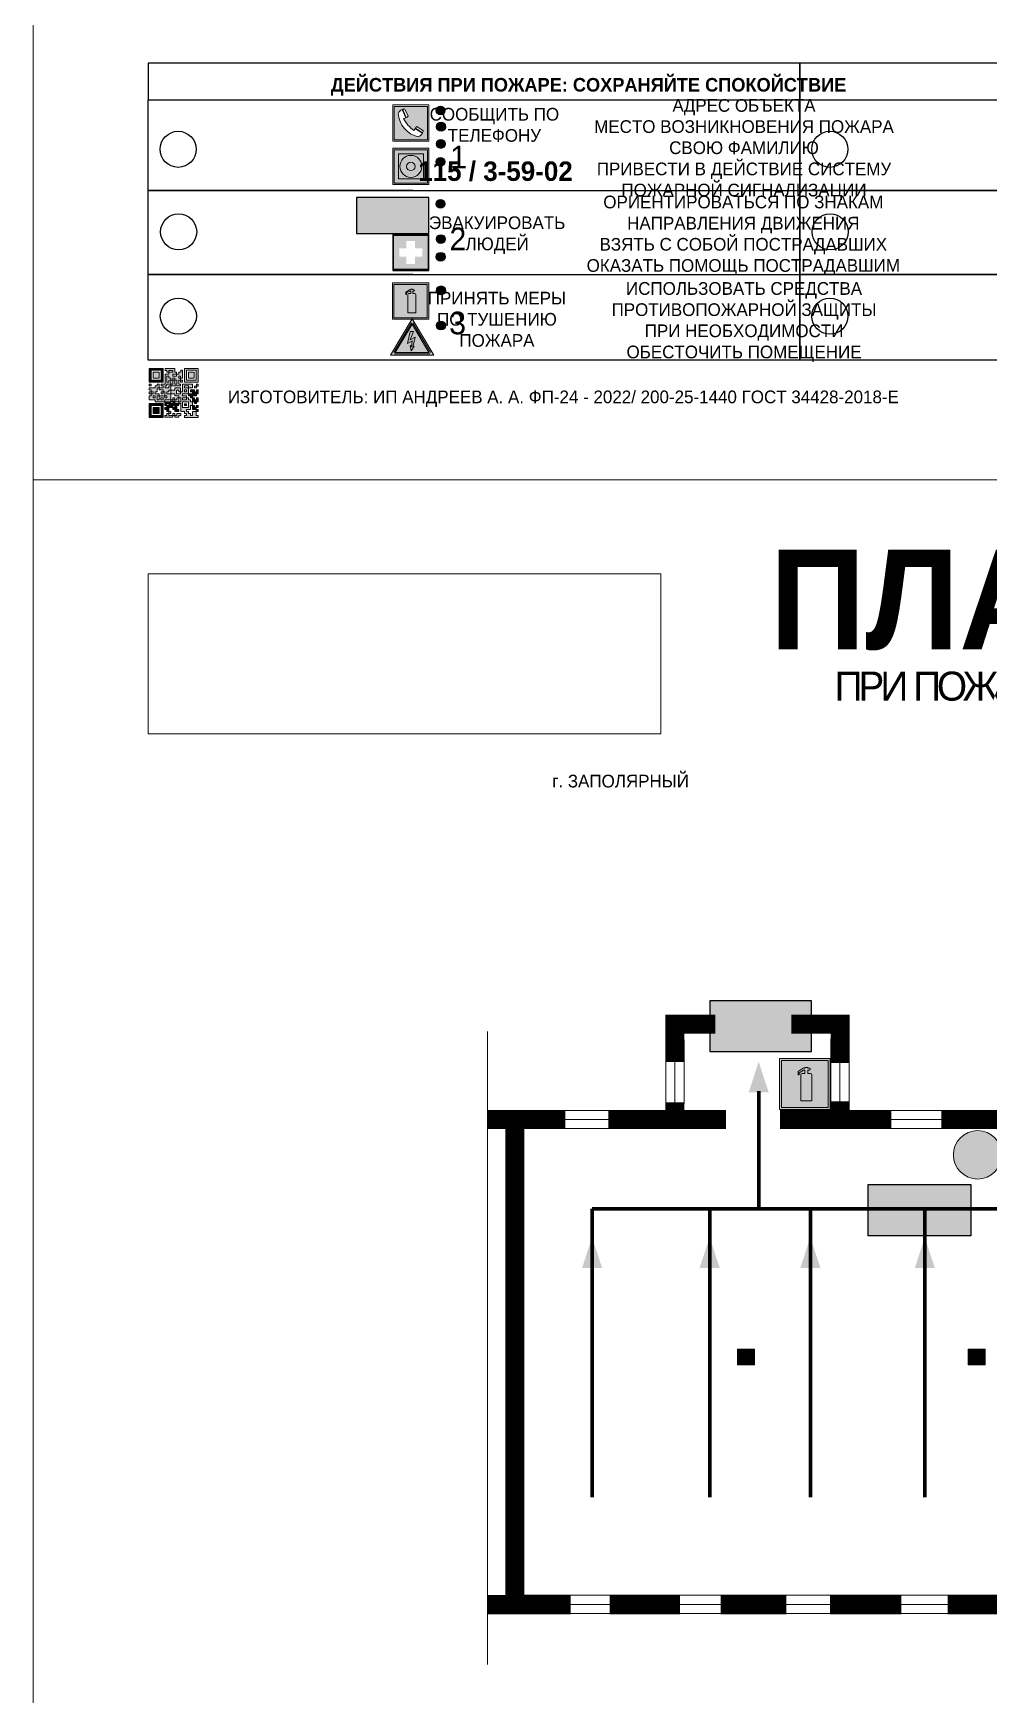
# Model space of a CAD drawing. Header units: millimetres. Extents: x 13114 to 67229, y 22859 to 38520.
# Drawn here: x 17118.1 to 17328.9, y 36076.3 to 36442.8 of the extents above; entities that cross this region are included whole.
import ezdxf

# ---------------------------------------------------------------- set-up
doc = ezdxf.new("R2010")
doc.units = ezdxf.units.MM
doc.layers.add('План_Штампы', color=7, linetype='Continuous')
doc.styles.add('обычный', font='arial.ttf')
picture_1 = doc.add_image_def('image1.jpg', size_in_pixel=(337, 105))

# ---------------------------------------------------------------- blocks, each defined once
blk = doc.blocks.new('A$C7B4425F7')
at = {"true_color": 0xffffff}
blk.add_hatch(color=7, dxfattribs=at).paths.add_polyline_path([(0, 0), (-16, 0), (-16, -8), (0, -8)])
h = blk.add_hatch(color=126)
h.paths.add_polyline_path([(-0.2, -0.2), (-15.8, -0.2), (-15.8, -7.8), (-0.2, -7.8)])
h.paths.add_polyline_path([(-11.76, -2.03), (-11.76, -3.66), (-11.17, -3.66, -0.568275), (-11.17, -6.18), (-12.58, -6.18), (-12.58, -2.03)], flags=16)
h.paths.add_polyline_path([(-13.33, -4.12, -0.495768), (-13.59, -6.18), (-15.03, -6.18), (-15.03, -2.03), (-13.59, -2.03, -0.487973)], flags=16)
h.paths.add_polyline_path([(-10.25, -2.03), (-9.48, -2.03), (-9.48, -6.18), (-10.25, -6.18)], flags=16)
h.paths.add_polyline_path([(-13.84, -3.69), (-14.24, -3.69), (-14.24, -3.03), (-13.9, -3.03, -0.692621)], flags=0)
h.paths.add_polyline_path([(-9.15, -2.03), (-8.4, -2.03), (-8.04, -3.07), (-7.68, -2.03), (-6.93, -2.03), (-7.64, -4.1), (-6.93, -6.18), (-7.68, -6.18), (-8.04, -5.14), (-8.4, -6.18), (-9.15, -6.18), (-8.44, -4.1)], flags=16)
h.paths.add_polyline_path([(-11.76, -4.46), (-11.42, -4.46, -0.692621), (-11.36, -5.12), (-11.76, -5.12)], flags=0)
h.paths.add_polyline_path([(-13.9, -5.2), (-14.24, -5.2), (-14.24, -4.55), (-13.84, -4.55, -0.708038)], flags=0)
edge = h.paths.add_edge_path(flags=16)
edge.add_ellipse((-5.51, -4.08), major_axis=(0, 2.05), ratio=0.586184, start_angle=0, end_angle=360)
edge = h.paths.add_edge_path(flags=0)
edge.add_ellipse((-5.51, -4.08), major_axis=(0, 1.14), ratio=0.454828, start_angle=0, end_angle=360)
h.paths.add_polyline_path([(-4.13, -4.96, 0.377264), (-3.48, -4.52, 0.0555), (-3.16, -2.03), (-1.66, -2.03), (-1.66, -4.96), (-0.96, -4.96), (-0.96, -7.01), (-1.75, -7.01), (-1.75, -6.18), (-3.3, -6.18), (-3.3, -7.02), (-4.13, -7.02)], flags=16)
h.paths.add_polyline_path([(-2.73, -2.91), (-2.28, -2.91), (-2.28, -4.96), (-3.05, -4.96, 0.079136)], flags=0)
at = {"color": 126}
blk.add_lwpolyline([(-16, -8), (0, -8), (0, 0), (-16, 0)], close=True, dxfattribs=at)
blk = doc.blocks.new('A$C32E8229D')
at = {"true_color": 0xffffff}
blk.add_hatch(color=7, dxfattribs=at).paths.add_polyline_path([(0, 0), (0, -8), (16, -8), (16, 0)])
h = blk.add_hatch(color=126)
h.paths.add_polyline_path([(0.2, -0.2), (15.8, -0.2), (15.8, -7.8), (0.2, -7.8)])
h.paths.add_polyline_path([(13.49, -2.05), (12.08, -2.05), (11.37, -2.63, 0.162397), (11.29, -2.84), (11.29, -3.63), (10.35, -3.63), (10.35, -4.05), (11.68, -4.05), (11.68, -3.48), (12.26, -4.28), (11.29, -5.1), (11.29, -6.78), (11.85, -6.78), (11.85, -5.44), (12.8, -4.64), (12.8, -5.94), (14.46, -5.94), (14.46, -5.39), (13.45, -5.39), (13.45, -3.97), (12.46, -2.59), (13.15, -2.59), (13.69, -3.34), (14.18, -3)], flags=16)
h.paths.add_polyline_path([(10.74, -1.82, 1), (11.8, -1.82, 1)], flags=16)
h.paths.add_polyline_path([(9.39, -3.59), (5.99, -3.59), (6.56, -3.03), (5.91, -3.03), (5.1, -3.83), (5.91, -4.64), (6.56, -4.64), (5.99, -4.09), (9.39, -4.09)], flags=16)
h.paths.add_polyline_path([(4.29, -1.08), (1.72, -1.08), (1.72, -6.6), (4.29, -6.6)], flags=16)
at = {"color": 126}
blk.add_lwpolyline([(16, -8), (0, -8), (0, 0), (16, 0)], close=True, dxfattribs=at)
blk = doc.blocks.new('A$C7B8C2D5B')
at = {"lineweight": 0}
h = blk.add_hatch(color=5, dxfattribs=at)
h.dxf.hatch_style = 1
h.paths.add_polyline_path([(1.4, -3.02, 1), (-2.11, -3.02, 1)])
at = {"color": 5, "lineweight": 0}
blk.add_circle((-0.36, -3.02), 1.75, dxfattribs=at)
blk = doc.blocks.new('A$C3AD82952')
at = {"true_color": 0xf5f5ff}
h = blk.add_hatch(color=7, dxfattribs=at)
h.dxf.hatch_style = 1
h.paths.add_polyline_path([(8.21, 8.73, 0.414214), (7.89, 9.05), (7.22, 9.05), (7.22, 9.92), (7.59, 9.92, 1), (7.57, 10.36), (7.22, 10.36), (7.22, 10.6), (6.43, 10.6), (6.43, 10.36), (6.01, 10.36), (4.74, 9.59), (4.74, 8.69), (4.98, 8.73), (4.98, 9.26), (6.12, 9.91), (6.43, 9.91), (6.43, 9.05), (5.76, 9.05, 0.414214), (5.44, 8.73), (5.44, 2.2), (8.21, 2.2)], flags=0)
h.paths.add_polyline_path([(12.8, 12.8), (0, 12.8), (0, 0), (12.8, 0)])
h.paths.add_polyline_path([(0.51, 12.29), (12.29, 12.29), (12.29, 0.51), (0.51, 0.51)], flags=16)
h.paths.add_polyline_path([(4.74, 9.59), (6.01, 10.36), (6.43, 10.36), (6.43, 10.6), (7.22, 10.6), (7.22, 10.36), (7.59, 10.36, -0.94586), (7.59, 9.92), (7.22, 9.92), (7.22, 9.05), (7.89, 9.05, -0.414214), (8.21, 8.73), (8.21, 2.2), (5.44, 2.2), (5.44, 8.73, -0.414214), (5.76, 9.05), (6.43, 9.05), (6.43, 9.91), (6.12, 9.91), (4.98, 9.26), (4.98, 8.73), (4.74, 8.69)], flags=0)
h = blk.add_hatch(color=242)
h.dxf.hatch_style = 1
h.paths.add_polyline_path([(12.29, 12.29), (0.51, 12.29), (0.51, 0.51), (12.29, 0.51)])
h.paths.add_polyline_path([(4.74, 8.69), (4.74, 9.59), (6.01, 10.36), (6.43, 10.36), (6.43, 10.6), (7.22, 10.6), (7.22, 10.36), (7.59, 10.36, -0.94586), (7.59, 9.92), (7.22, 9.92), (7.22, 9.05), (7.89, 9.05, -0.414214), (8.21, 8.73), (8.21, 2.2), (5.44, 2.2), (5.44, 8.73, -0.414214), (5.76, 9.05), (6.43, 9.05), (6.43, 9.91), (6.12, 9.91), (4.98, 9.26), (4.98, 8.73)], flags=16)
h = blk.add_hatch(color=7, dxfattribs=at)
h.dxf.hatch_style = 1
h.paths.add_polyline_path([(8.21, 8.73, 0.414214), (7.89, 9.05), (7.22, 9.05), (7.22, 9.92), (7.59, 9.92, 1), (7.57, 10.36), (7.22, 10.36), (7.22, 10.6), (6.43, 10.6), (6.43, 10.36), (6.01, 10.36), (4.74, 9.59), (4.74, 8.69), (4.98, 8.73), (4.98, 9.26), (6.12, 9.91), (6.43, 9.91), (6.43, 9.05), (5.76, 9.05, 0.414214), (5.44, 8.73), (5.44, 2.2), (8.21, 2.2)])
at = {"color": 242, "lineweight": 5}
for p, q in [((0, 0), (0, 12.8)), ((0, 12.8), (12.8, 12.8)), ((12.8, 0), (12.8, 12.8)), ((6.01, 10.36), (4.74, 9.59)), ((4.74, 9.59), (4.74, 8.69)), ((4.74, 8.69), (4.98, 8.73)), ((4.98, 9.26), (6.12, 9.91)), ((4.98, 8.73), (4.98, 9.26)), ((5.44, 2.2), (5.44, 8.73)), ((5.76, 9.05), (6.43, 9.05)), ((6.01, 10.36), (6.43, 10.36)), ((6.12, 9.91), (6.43, 9.91)), ((7.22, 10.6), (6.43, 10.6)), ((6.43, 10.6), (6.43, 10.36)), ((6.43, 9.91), (6.43, 9.05)), ((7.22, 10.36), (7.22, 10.6)), ((7.59, 10.36), (7.22, 10.36)), ((7.22, 9.05), (7.22, 9.92)), ((7.59, 9.92), (7.22, 9.92)), ((7.89, 9.05), (7.22, 9.05)), ((8.21, 2.2), (8.21, 8.73)), ((0, 0), (12.8, 0)), ((5.44, 2.2), (8.21, 2.2))]:
    blk.add_line(p, q, dxfattribs=at)
blk.add_lwpolyline([(0.51, 12.29), (12.29, 12.29), (12.29, 0.51), (0.51, 0.51)], close=True, dxfattribs=at)
for centre, radius, start, end in [((5.76, 8.73), 0.32, 90, 180), ((7.58, 10.14), 0.223, 273.1875, 86.8125), ((7.89, 8.73), 0.32, 0, 90)]:
    blk.add_arc(centre, radius, start, end, dxfattribs=at)
blk = doc.blocks.new('A$C3E6D3DDE')
at = {"lineweight": 5}
h = blk.add_hatch(color=40, dxfattribs=at)
h.paths.add_polyline_path([(24.1, 1.45), (16.46, -11.35), (31.74, -11.35)])
h.paths.add_polyline_path([(24.09, -0.46), (30.03, -10.41), (18.14, -10.41)], flags=16)
h.paths.add_polyline_path([(24.54, -3.08), (23.41, -6.02), (25.13, -5.01), (24.33, -8.5), (24.82, -8.27), (23.79, -9.86), (23.4, -8.04), (23.8, -8.43), (24.04, -6.29), (22.39, -7.25), (23.44, -3.08)], flags=0)
h = blk.add_hatch(color=256, dxfattribs=at)
h.paths.add_polyline_path([(24.37, 0.03, 0.567511), (23.82, 0.03), (17.59, -10.4, 0.582454), (17.86, -10.88), (30.32, -10.88, 0.582149), (30.6, -10.4)])
h.paths.add_polyline_path([(24.09, -0.46), (18.14, -10.41), (30.03, -10.41)], flags=16)
h.paths.add_polyline_path([(24.54, -3.08), (23.41, -6.02), (25.13, -5.01), (24.33, -8.5), (24.82, -8.27), (23.79, -9.86), (23.4, -8.04), (23.8, -8.43), (24.04, -6.29), (22.39, -7.25), (23.44, -3.08)], flags=0)
h = blk.add_hatch(color=40, dxfattribs=at)
h.paths.add_polyline_path([(24.09, -0.46), (18.14, -10.41), (30.03, -10.41)])
h.paths.add_polyline_path([(24.82, -8.27), (23.79, -9.86), (23.4, -8.04), (23.8, -8.43), (24.04, -6.29), (22.39, -7.25), (23.44, -3.08), (24.54, -3.08), (23.41, -6.02), (25.13, -5.01), (24.33, -8.5)], flags=16)
at = {"color": 40, "lineweight": 5}
for p, q in [((16.46, -11.35), (24.1, 1.45)), ((24.1, 1.45), (31.74, -11.35))]:
    blk.add_line(p, q, dxfattribs=at)
at = {"lineweight": 5}
for p, q in [((17.59, -10.4), (23.82, 0.03)), ((24.37, 0.03), (30.6, -10.4)), ((18.14, -10.41), (24.09, -0.46)), ((23.44, -3.08), (22.39, -7.25)), ((23.41, -6.02), (24.54, -3.08)), ((25.13, -5.01), (23.41, -6.02)), ((24.54, -3.08), (23.44, -3.08)), ((24.09, -0.46), (30.03, -10.41)), ((24.33, -8.5), (25.13, -5.01)), ((17.86, -10.88), (30.32, -10.88)), ((18.14, -10.41), (30.03, -10.41)), ((22.39, -7.25), (24.04, -6.29)), ((23.8, -8.43), (23.4, -8.04)), ((23.4, -8.04), (23.79, -9.86)), ((23.79, -9.86), (24.82, -8.27)), ((24.04, -6.29), (23.8, -8.43)), ((24.82, -8.27), (24.33, -8.5))]:
    blk.add_line(p, q, dxfattribs=at)
at = {"color": 50, "lineweight": 5}
blk.add_line((31.74, -11.35), (16.46, -11.35), dxfattribs=at)
blk = doc.blocks.new('QR')
at = {"lineweight": 0}
h = blk.add_hatch(color=256, dxfattribs=at)
h.dxf.hatch_style = 1
h.paths.add_polyline_path([(9241.16, 2687.38), (9242.01, 2687.38), (9242.01, 2687.83), (9241.59, 2687.83), (9241.59, 2688.68), (9239.45, 2688.68), (9239.45, 2688.25), (9239.86, 2688.25), (9239.86, 2687.83), (9240.29, 2687.83), (9240.29, 2688.25), (9241.16, 2688.25), (9241.16, 2687.83), (9240.29, 2687.83), (9240.29, 2687.38), (9239.45, 2687.38), (9239.45, 2685.22), (9238.57, 2685.22), (9238.57, 2684.8), (9239.02, 2684.8), (9239.02, 2684.37), (9238.13, 2684.37), (9238.13, 2683.92), (9239.02, 2683.92), (9239.02, 2683.5), (9239.44, 2683.5), (9239.44, 2682.64), (9239.87, 2682.64), (9239.87, 2682.18), (9239.44, 2682.18), (9239.44, 2682.64), (9238.13, 2682.64), (9238.13, 2681.76), (9237.71, 2681.76), (9237.71, 2682.64), (9238.13, 2682.64), (9238.13, 2683.07), (9237.27, 2683.07), (9237.27, 2683.51), (9237.71, 2683.51), (9237.71, 2684.37), (9238.13, 2684.37), (9238.13, 2685.22), (9237.71, 2685.22), (9237.71, 2684.8), (9237.28, 2684.8), (9237.28, 2684.38), (9235.98, 2684.38), (9235.98, 2683.92), (9236.4, 2683.92), (9236.4, 2683.49), (9236.84, 2683.49), (9236.84, 2683.07), (9236.4, 2683.07), (9236.4, 2682.64), (9235.98, 2682.64), (9235.98, 2681.76), (9237.29, 2681.76), (9237.29, 2681.33), (9239.43, 2681.33), (9239.43, 2681.76), (9240.74, 2681.76), (9240.74, 2683.05), (9239.87, 2683.05), (9239.87, 2683.5), (9240.29, 2683.5), (9240.29, 2683.91), (9240.74, 2683.91), (9240.74, 2684.81), (9240.29, 2684.81), (9240.29, 2684.79), (9240.29, 2684.37), (9239.45, 2684.37), (9239.45, 2684.8), (9239.87, 2684.8), (9239.87, 2685.21), (9240.74, 2685.21), (9240.74, 2686.1), (9240.29, 2686.1), (9240.29, 2685.64), (9239.86, 2685.64), (9239.86, 2686.95), (9240.29, 2686.95), (9240.29, 2686.52), (9240.74, 2686.52), (9240.74, 2686.1), (9241.16, 2686.1), (9241.16, 2686.53), (9241.59, 2686.53), (9241.59, 2686.1), (9242.02, 2686.1), (9242.02, 2685.21), (9241.59, 2685.21), (9241.59, 2686.1), (9241.16, 2686.1), (9241.16, 2685.21), (9240.74, 2685.21), (9240.74, 2684.81), (9242.89, 2684.81), (9242.89, 2685.22), (9242.47, 2685.22), (9242.47, 2686.11), (9242.89, 2686.11), (9242.89, 2686.52), (9242.46, 2686.52), (9242.46, 2686.95), (9242.89, 2686.95), (9242.89, 2686.52), (9243.32, 2686.52), (9243.32, 2688.26), (9242.9, 2688.26), (9242.9, 2687.83), (9242.47, 2687.83), (9242.47, 2687.38), (9242.01, 2687.38), (9242.01, 2686.94), (9241.16, 2686.94)])
h.paths.add_polyline_path([(9239.02, 2682.18), (9239.02, 2681.76), (9238.54, 2681.76), (9238.54, 2682.18)], flags=16)
h.paths.add_polyline_path([(9237.27, 2682.65), (9237.27, 2682.19), (9236.83, 2682.19), (9236.83, 2682.65)], flags=16)
h = blk.add_hatch(color=256, dxfattribs=at)
h.dxf.hatch_style = 1
h.paths.add_polyline_path([(9238.15, 2687.83), (9236.83, 2687.83), (9236.83, 2686.52), (9238.15, 2686.52)], flags=0)
h.paths.add_polyline_path([(9239.01, 2685.65), (9239.01, 2688.68), (9235.98, 2688.68), (9235.98, 2685.65)])
h.paths.add_polyline_path([(9236.41, 2686.1), (9236.41, 2688.26), (9238.56, 2688.26), (9238.56, 2686.1)], flags=16)
h.paths.add_polyline_path([(9236.83, 2686.52), (9236.83, 2687.83), (9238.15, 2687.83), (9238.15, 2686.52)], flags=0)
h = blk.add_hatch(color=256, dxfattribs=at)
h.dxf.hatch_style = 1
h.paths.add_polyline_path([(9238.15, 2686.52), (9238.15, 2687.83), (9236.83, 2687.83), (9236.83, 2686.52)])
h.paths.add_polyline_path([(9245.91, 2686.52), (9245.91, 2687.83), (9244.59, 2687.83), (9244.59, 2686.52)], flags=0)
h.paths.add_polyline_path([(9246.77, 2685.65), (9246.77, 2688.68), (9243.74, 2688.68), (9243.74, 2685.65)])
h.paths.add_polyline_path([(9244.17, 2686.1), (9244.17, 2688.26), (9246.32, 2688.26), (9246.32, 2686.1)], flags=16)
h.paths.add_polyline_path([(9244.59, 2686.52), (9244.59, 2687.83), (9245.91, 2687.83), (9245.91, 2686.52)], flags=0)
h = blk.add_hatch(color=256, dxfattribs=at)
h.dxf.hatch_style = 1
h.paths.add_polyline_path([(9240.75, 2681.76), (9240.75, 2681.35), (9241.17, 2681.35), (9241.17, 2681.76)])
h.paths.add_polyline_path([(9241.6, 2682.18), (9241.17, 2682.18), (9241.17, 2681.76), (9241.6, 2681.76)])
h.paths.add_polyline_path([(9242.47, 2681.34), (9242.47, 2682.19), (9242.02, 2682.19), (9242.02, 2681.76), (9241.6, 2681.76), (9241.6, 2681.34)])
h.paths.add_polyline_path([(9239.87, 2678.3), (9239.44, 2678.3), (9239.44, 2677.89), (9241.17, 2677.89), (9241.17, 2678.3), (9240.28, 2678.3), (9240.28, 2678.73), (9239.87, 2678.73)])
h.paths.add_polyline_path([(9240.75, 2678.73), (9240.75, 2679.19), (9240.28, 2679.19), (9240.28, 2678.73)])
h.paths.add_polyline_path([(9241.6, 2678.73), (9241.17, 2678.73), (9241.17, 2678.3), (9241.6, 2678.3)])
h.paths.add_polyline_path([(9242.02, 2678.3), (9241.6, 2678.3), (9241.6, 2677.89), (9242.48, 2677.89), (9242.48, 2678.31), (9242.9, 2678.31), (9242.9, 2678.73), (9242.02, 2678.73)])
h.paths.add_polyline_path([(9246.36, 2684.37), (9246.36, 2684.79), (9245.93, 2684.79), (9245.93, 2684.37)])
h.paths.add_polyline_path([(9246.78, 2685.2), (9246.36, 2685.2), (9246.36, 2684.79), (9246.78, 2684.79)])
h.paths.add_polyline_path([(9245.91, 2687.83), (9244.59, 2687.83), (9244.59, 2686.52), (9245.91, 2686.52)])
h = blk.add_hatch(color=256, dxfattribs=at)
h.dxf.hatch_style = 1
h.paths.add_polyline_path([(9243.32, 2686.11), (9242.89, 2686.11), (9242.89, 2685.64), (9243.32, 2685.64)])
h.paths.add_polyline_path([(9239.02, 2683.07), (9239.02, 2683.5), (9238.56, 2683.5), (9238.56, 2683.07)])
h.paths.add_polyline_path([(9236.4, 2684.8), (9236.4, 2685.22), (9235.98, 2685.22), (9235.98, 2684.8)])
h.paths.add_polyline_path([(9236.4, 2683.07), (9236.4, 2683.49), (9235.98, 2683.49), (9235.98, 2683.07)])
h = blk.add_hatch(color=256, dxfattribs=at)
h.dxf.hatch_style = 1
h.paths.add_polyline_path([(9243.32, 2682.64), (9243.32, 2683.07), (9244.62, 2683.07), (9244.62, 2684.37), (9243.74, 2684.37), (9243.74, 2684.8), (9244.62, 2684.8), (9244.62, 2684.37), (9245.48, 2684.37), (9245.48, 2685.22), (9243.32, 2685.22), (9243.32, 2683.5), (9242.89, 2683.5), (9242.89, 2683.06), (9242.01, 2683.06), (9242.01, 2683.91), (9242.47, 2683.91), (9242.47, 2683.5), (9242.89, 2683.5), (9242.89, 2684.38), (9241.59, 2684.38), (9241.59, 2683.91), (9240.74, 2683.91), (9240.74, 2683.05), (9241.59, 2683.05), (9241.59, 2682.64), (9242.47, 2682.64), (9242.47, 2682.19), (9242.91, 2682.19), (9242.91, 2681.34), (9242.48, 2681.34), (9242.48, 2680.91), (9242.91, 2680.91), (9242.91, 2679.17), (9243.75, 2679.17), (9243.75, 2678.73), (9244.2, 2678.73), (9244.2, 2678.3), (9243.75, 2678.3), (9243.75, 2677.88), (9246.78, 2677.88), (9246.78, 2678.3), (9246.35, 2678.3), (9246.35, 2679.19), (9245.48, 2679.19), (9245.48, 2678.31), (9245.05, 2678.31), (9245.05, 2678.73), (9244.62, 2678.73), (9244.62, 2679.19), (9244.2, 2679.19), (9244.2, 2679.61), (9245.05, 2679.61), (9245.05, 2680.46), (9245.48, 2680.46), (9245.48, 2681.34), (9245.04, 2681.34), (9245.04, 2681.76), (9244.63, 2681.76), (9244.63, 2682.19), (9244.21, 2682.19), (9244.21, 2681.76), (9243.32, 2681.76), (9243.32, 2682.19), (9244.21, 2682.19), (9244.21, 2682.64)])
h.paths.add_polyline_path([(9243.75, 2683.49), (9243.75, 2683.92), (9244.21, 2683.92), (9244.21, 2683.49)], flags=16)
h.paths.add_polyline_path([(9243.32, 2681.34), (9244.63, 2681.34), (9244.63, 2680.04), (9243.32, 2680.04)], flags=16)
h.paths.add_polyline_path([(9243.76, 2680.89), (9244.18, 2680.89), (9244.18, 2680.48), (9243.76, 2680.48)], flags=0)
h = blk.add_hatch(color=256, dxfattribs=at)
h.dxf.hatch_style = 1
h.paths.add_polyline_path([(9246.36, 2683.07), (9246.78, 2683.07), (9246.78, 2683.92), (9246.36, 2683.92), (9246.36, 2683.49), (9245.92, 2683.49), (9245.92, 2683.92), (9245.06, 2683.92), (9245.06, 2683.49), (9245.48, 2683.49), (9245.48, 2683.07), (9244.62, 2683.07), (9244.62, 2682.65), (9245.05, 2682.65), (9245.05, 2682.18), (9245.48, 2682.18), (9245.48, 2682.65), (9246.36, 2682.65)])
h.paths.add_polyline_path([(9246.78, 2682.18), (9246.36, 2682.18), (9246.36, 2681.75), (9245.92, 2681.75), (9245.92, 2682.18), (9245.48, 2682.18), (9245.48, 2681.34), (9245.48, 2681.34), (9245.94, 2681.34), (9245.94, 2680.91), (9246.36, 2680.91), (9246.36, 2681.34), (9246.78, 2681.34)])
h = blk.add_hatch(color=256, dxfattribs=at)
h.dxf.hatch_style = 1
h.paths.add_polyline_path([(9235.98, 2680.9), (9235.98, 2677.86), (9239.02, 2677.86), (9239.02, 2680.9)])
h.paths.add_polyline_path([(9238.57, 2680.48), (9238.57, 2678.32), (9236.41, 2678.32), (9236.41, 2680.48)], flags=16)
h.paths.add_polyline_path([(9238.15, 2680.05), (9238.15, 2678.74), (9236.83, 2678.74), (9236.83, 2680.05)], flags=0)
h = blk.add_hatch(color=256, dxfattribs=at)
h.dxf.hatch_style = 1
h.paths.add_polyline_path([(9238.15, 2680.05), (9236.83, 2680.05), (9236.83, 2678.74), (9238.15, 2678.74)])
h = blk.add_hatch(color=256, dxfattribs=at)
h.dxf.hatch_style = 1
h.paths.add_polyline_path([(9242.02, 2680.46), (9242.48, 2680.46), (9242.48, 2680.91), (9241.58, 2680.91), (9241.58, 2681.35), (9241.17, 2681.35), (9241.17, 2680.91), (9240.75, 2680.91), (9240.75, 2681.33), (9239.43, 2681.33), (9239.43, 2680.46), (9239.86, 2680.46), (9239.86, 2680.92), (9240.3, 2680.92), (9240.3, 2680.46), (9239.86, 2680.46), (9239.86, 2680.04), (9239.44, 2680.04), (9239.44, 2679.62), (9239.86, 2679.62), (9239.86, 2679.19), (9240.29, 2679.19), (9240.29, 2680.03), (9241.18, 2680.03), (9241.18, 2680.47), (9241.6, 2680.47), (9241.6, 2680.03), (9241.18, 2680.03), (9241.18, 2679.61), (9241.6, 2679.61), (9241.6, 2679.19), (9242.47, 2679.19), (9242.47, 2679.6), (9242.02, 2679.6)])
h = blk.add_hatch(color=256, dxfattribs=at)
h.dxf.hatch_style = 1
h.paths.add_polyline_path([(9244.18, 2680.48), (9244.18, 2680.89), (9243.76, 2680.89), (9243.76, 2680.48)])
h = blk.add_hatch(color=256, dxfattribs=at)
h.dxf.hatch_style = 1
h.paths.add_polyline_path([(9245.93, 2680.04), (9245.93, 2680.46), (9245.48, 2680.46), (9245.48, 2679.62), (9246.35, 2679.62), (9246.35, 2680.04)])
h.paths.add_polyline_path([(9246.78, 2680.04), (9246.78, 2680.46), (9246.35, 2680.46), (9246.35, 2680.04)])
h.paths.add_polyline_path([(9246.78, 2679.18), (9246.78, 2679.62), (9246.35, 2679.62), (9246.35, 2679.18)])
for points in [[(9237.71, 2685.22), (9238.13, 2685.22), (9238.13, 2684.37), (9237.71, 2684.37), (9237.71, 2683.51), (9237.27, 2683.51), (9237.27, 2683.07), (9238.13, 2683.07), (9238.13, 2682.64), (9237.71, 2682.64), (9237.71, 2681.76), (9238.13, 2681.76), (9238.13, 2682.64), (9239.44, 2682.64), (9239.44, 2683.5), (9239.02, 2683.5), (9239.02, 2683.07), (9238.56, 2683.07), (9238.56, 2683.5), (9239.02, 2683.5), (9239.02, 2683.92), (9238.13, 2683.92), (9238.13, 2684.37), (9239.02, 2684.37), (9239.02, 2684.8), (9238.57, 2684.8), (9238.57, 2685.22), (9239.45, 2685.22), (9239.45, 2687.38), (9240.29, 2687.38), (9240.29, 2687.83), (9239.86, 2687.83), (9239.86, 2688.25), (9239.45, 2688.25), (9239.45, 2688.68), (9241.59, 2688.68), (9241.59, 2687.83), (9242.01, 2687.83), (9242.01, 2687.38), (9242.47, 2687.38), (9242.47, 2687.83), (9242.9, 2687.83), (9242.9, 2688.26), (9243.32, 2688.26), (9243.32, 2686.52), (9242.89, 2686.52), (9242.89, 2686.11), (9243.32, 2686.11), (9243.32, 2685.64), (9242.89, 2685.64), (9242.89, 2686.11), (9242.47, 2686.11), (9242.47, 2685.22), (9242.89, 2685.22), (9242.89, 2684.81), (9240.74, 2684.81), (9240.74, 2683.91), (9241.59, 2683.91), (9241.59, 2684.38), (9242.89, 2684.38), (9242.89, 2683.5), (9242.47, 2683.5), (9242.47, 2683.91), (9242.01, 2683.91), (9242.01, 2683.06), (9242.89, 2683.06), (9242.89, 2683.5), (9243.32, 2683.5), (9243.32, 2685.22), (9245.48, 2685.22), (9245.48, 2684.37), (9244.62, 2684.37), (9244.62, 2683.07), (9245.48, 2683.07), (9245.48, 2683.49), (9245.06, 2683.49), (9245.06, 2683.92), (9245.92, 2683.92), (9245.92, 2683.49), (9246.36, 2683.49), (9246.36, 2683.92), (9246.78, 2683.92), (9246.78, 2683.07), (9246.36, 2683.07), (9246.36, 2682.65), (9245.48, 2682.65), (9245.48, 2682.18), (9245.92, 2682.18), (9245.92, 2681.75), (9246.36, 2681.75), (9246.36, 2682.18), (9246.78, 2682.18), (9246.78, 2681.34), (9246.36, 2681.34), (9246.36, 2680.91), (9245.94, 2680.91), (9245.94, 2681.34), (9245.48, 2681.34), (9245.48, 2680.46), (9245.93, 2680.46), (9245.93, 2680.04), (9246.35, 2680.04), (9246.35, 2680.46), (9246.78, 2680.46), (9246.78, 2680.04), (9246.78, 2680.04), (9246.35, 2680.04), (9246.35, 2679.62), (9246.78, 2679.62), (9246.78, 2679.18), (9246.35, 2679.18), (9246.35, 2678.3), (9246.78, 2678.3), (9246.78, 2677.88), (9243.75, 2677.88), (9243.75, 2678.3), (9244.2, 2678.3), (9244.2, 2678.73), (9243.75, 2678.73), (9243.75, 2679.17), (9242.91, 2679.17), (9242.91, 2680.91), (9242.48, 2680.91), (9242.48, 2680.46), (9242.02, 2680.46), (9242.02, 2679.6), (9242.47, 2679.6), (9242.47, 2679.19), (9241.6, 2679.19), (9241.6, 2679.61), (9241.18, 2679.61), (9241.18, 2680.03), (9240.29, 2680.03), (9240.29, 2679.19), (9240.75, 2679.19), (9240.75, 2678.73), (9240.28, 2678.73), (9240.28, 2678.3), (9241.17, 2678.3), (9241.17, 2678.73), (9241.6, 2678.73), (9241.6, 2678.3), (9242.02, 2678.3), (9242.02, 2678.73), (9242.9, 2678.73), (9242.9, 2678.31), (9242.48, 2678.31), (9242.48, 2677.89), (9241.6, 2677.89), (9241.6, 2678.3), (9241.17, 2678.3), (9241.17, 2677.89), (9239.44, 2677.89), (9239.44, 2678.3), (9239.87, 2678.3), (9239.87, 2678.73), (9240.28, 2678.73), (9240.28, 2679.19), (9240.29, 2679.19), (9239.86, 2679.19), (9239.86, 2679.62), (9239.44, 2679.62), (9239.44, 2680.04), (9239.86, 2680.04), (9239.86, 2680.46), (9239.43, 2680.46), (9239.43, 2681.33), (9237.29, 2681.33), (9237.29, 2681.76), (9235.98, 2681.76), (9235.98, 2682.64), (9236.4, 2682.64), (9236.4, 2683.07), (9235.98, 2683.07), (9235.98, 2683.49), (9236.4, 2683.49), (9236.4, 2683.92), (9235.98, 2683.92), (9235.98, 2684.38), (9237.28, 2684.38), (9237.28, 2684.8), (9237.71, 2684.8), (9237.71, 2685.22), (9237.92, 2685.22)], [(9240.74, 2686.1), (9240.74, 2686.52), (9240.29, 2686.52), (9240.29, 2686.95), (9239.86, 2686.95), (9239.86, 2685.64), (9240.29, 2685.64), (9240.29, 2686.1), (9240.74, 2686.1), (9240.74, 2686.52)], [(9240.74, 2683.05), (9240.74, 2681.76), (9239.43, 2681.76), (9239.43, 2681.33), (9240.75, 2681.33), (9240.75, 2681.35), (9240.75, 2680.91), (9241.17, 2680.91), (9241.17, 2681.35), (9241.58, 2681.35), (9241.58, 2680.91), (9242.48, 2680.91), (9242.48, 2681.34), (9242.91, 2681.34), (9242.91, 2682.19), (9242.47, 2682.19), (9242.47, 2682.64), (9241.59, 2682.64), (9241.59, 2683.05), (9240.74, 2683.05)], [(9240.74, 2685.21), (9239.87, 2685.21), (9239.87, 2684.8), (9239.45, 2684.8), (9239.45, 2684.37), (9240.29, 2684.37), (9240.29, 2684.79), (9240.29, 2684.81), (9240.74, 2684.81), (9240.74, 2685.21), (9239.87, 2685.21)], [(9240.74, 2683.91), (9240.29, 2683.91), (9240.29, 2683.5), (9239.87, 2683.5), (9239.87, 2683.05), (9240.74, 2683.05), (9240.74, 2683.91)], [(9244.62, 2683.07), (9243.32, 2683.07), (9243.32, 2682.64), (9244.21, 2682.64), (9244.21, 2682.19), (9243.32, 2682.19), (9243.32, 2681.76), (9244.21, 2681.76), (9244.21, 2682.19), (9244.63, 2682.19), (9244.63, 2681.76), (9245.04, 2681.76), (9245.04, 2681.34), (9245.48, 2681.34)], [(9244.62, 2684.37), (9244.62, 2684.8), (9243.74, 2684.8), (9243.74, 2684.37), (9244.62, 2684.37)], [(9245.48, 2682.18), (9245.05, 2682.18), (9245.05, 2682.65), (9244.62, 2682.65), (9244.62, 2683.07)], [(9239.86, 2680.46), (9239.86, 2680.92), (9240.3, 2680.92), (9240.3, 2680.46), (9239.86, 2680.46)], [(9241.6, 2681.76), (9242.02, 2681.76), (9242.02, 2682.19), (9242.47, 2682.19), (9242.47, 2681.34), (9241.6, 2681.34), (9241.6, 2681.76)], [(9245.48, 2680.46), (9245.05, 2680.46), (9245.05, 2679.61), (9244.2, 2679.61), (9244.2, 2679.19), (9244.62, 2679.19), (9244.62, 2678.73), (9245.05, 2678.73), (9245.05, 2678.31), (9245.48, 2678.31), (9245.48, 2679.19), (9246.35, 2679.19), (9246.35, 2679.07)], [(9245.48, 2682.18), (9245.48, 2681.34)], [(9246.35, 2679.62), (9245.48, 2679.62), (9245.48, 2680.46)], [(9245.48, 2680.46), (9245.48, 2679.62), (9246.35, 2679.62), (9246.35, 2680.04), (9245.93, 2680.04), (9245.93, 2680.46), (9245.48, 2680.46), (9245.48, 2679.62)], [(9246.35, 2679.62), (9246.35, 2679.18)]]:
    blk.add_lwpolyline(points, dxfattribs=at)
for points in [[(9235.98, 2685.65), (9239.01, 2685.65), (9239.01, 2688.68), (9235.98, 2688.68)], [(9236.41, 2688.26), (9238.56, 2688.26), (9238.56, 2686.1), (9236.41, 2686.1)], [(9236.83, 2687.83), (9238.15, 2687.83), (9238.15, 2686.52), (9236.83, 2686.52)], [(9240.29, 2687.83), (9241.16, 2687.83), (9241.16, 2688.25), (9240.29, 2688.25)], [(9240.29, 2688.25), (9241.16, 2688.25), (9241.16, 2687.83), (9240.29, 2687.83)], [(9242.01, 2687.38), (9241.16, 2687.38), (9241.16, 2686.94), (9242.01, 2686.94)], [(9241.16, 2687.38), (9242.01, 2687.38), (9242.01, 2686.94), (9241.16, 2686.94)], [(9242.89, 2686.52), (9242.46, 2686.52), (9242.46, 2686.95), (9242.89, 2686.95)], [(9243.74, 2685.65), (9246.77, 2685.65), (9246.77, 2688.68), (9243.74, 2688.68)], [(9244.17, 2688.26), (9246.32, 2688.26), (9246.32, 2686.1), (9244.17, 2686.1)], [(9244.59, 2687.83), (9245.91, 2687.83), (9245.91, 2686.52), (9244.59, 2686.52)], [(9235.98, 2684.8), (9236.4, 2684.8), (9236.4, 2685.22), (9235.98, 2685.22)], [(9236.4, 2683.07), (9236.84, 2683.07), (9236.84, 2683.49), (9236.4, 2683.49)], [(9241.16, 2686.1), (9240.74, 2686.1), (9240.74, 2685.21), (9241.16, 2685.21)], [(9241.16, 2686.53), (9241.59, 2686.53), (9241.59, 2686.1), (9241.16, 2686.1)], [(9241.59, 2686.1), (9242.02, 2686.1), (9242.02, 2685.21), (9241.59, 2685.21)], [(9243.75, 2683.92), (9244.21, 2683.92), (9244.21, 2683.49), (9243.75, 2683.49)], [(9245.93, 2684.79), (9246.36, 2684.79), (9246.36, 2684.37), (9245.93, 2684.37)], [(9246.36, 2685.2), (9246.78, 2685.2), (9246.78, 2684.79), (9246.36, 2684.79)], [(9235.98, 2677.86), (9239.02, 2677.86), (9239.02, 2680.9), (9235.98, 2680.9)], [(9236.41, 2680.48), (9238.57, 2680.48), (9238.57, 2678.32), (9236.41, 2678.32)], [(9236.83, 2682.19), (9237.27, 2682.19), (9237.27, 2682.65), (9236.83, 2682.65)], [(9236.83, 2680.05), (9238.15, 2680.05), (9238.15, 2678.74), (9236.83, 2678.74)], [(9238.54, 2682.18), (9239.02, 2682.18), (9239.02, 2681.76), (9238.54, 2681.76)], [(9239.44, 2682.64), (9239.87, 2682.64), (9239.87, 2682.18), (9239.44, 2682.18)], [(9240.75, 2681.76), (9241.17, 2681.76), (9241.17, 2681.35), (9240.75, 2681.35)], [(9241.17, 2682.18), (9241.6, 2682.18), (9241.6, 2681.76), (9241.17, 2681.76)], [(9241.18, 2680.03), (9241.6, 2680.03), (9241.6, 2680.47), (9241.18, 2680.47)], [(9243.32, 2680.04), (9244.63, 2680.04), (9244.63, 2681.34), (9243.32, 2681.34)], [(9243.76, 2680.89), (9244.18, 2680.89), (9244.18, 2680.48), (9243.76, 2680.48)]]:
    blk.add_lwpolyline(points, close=True, dxfattribs=at)
blk = doc.blocks.new('A$C456E1F9C')
at = {"lineweight": 5}
h = blk.add_hatch(color=242, dxfattribs=at)
h.paths.add_polyline_path([(0.51, -1.47), (0.51, -13.26), (12.29, -13.26), (12.29, -1.47)])
h.paths.add_polyline_path([(5.42, -4.95, -0.254479), (4.78, -5.4), (3.52, -2.53, -0.209735), (4.23, -2.4)], flags=16)
h.paths.add_polyline_path([(8.53, -8.6), (10.87, -10.17), (10.54, -10.76), (8.03, -9.13, -0.192251)], flags=16)
h.paths.add_polyline_path([(4.61, -5.49, 0.005518), (3.87, -5.72, 0.128647), (7.49, -10.01, 0.00809), (7.83, -9.33), (10.47, -10.97, -0.16736), (8.99, -12.25, -0.327862), (1.95, -3.95, -0.166952), (3.36, -2.62)], flags=16)
at = {"color": 242, "lineweight": 5}
for p, q in [((0, -13.77), (0, -0.97)), ((12.8, -0.97), (0, -0.97)), ((4.61, -5.49), (3.36, -2.62)), ((3.52, -2.53), (4.78, -5.4)), ((4.23, -2.4), (5.42, -4.95)), ((12.8, -13.77), (12.8, -0.97)), ((7.83, -9.33), (10.47, -10.97)), ((8.03, -9.13), (10.54, -10.76)), ((10.81, -10.12), (8.53, -8.6)), ((10.54, -10.76), (10.8, -10.3)), ((10.8, -10.3), (10.81, -10.12)), ((0, -13.77), (12.8, -13.77))]:
    blk.add_line(p, q, dxfattribs=at)
blk.add_lwpolyline([(0.51, -1.47), (12.29, -1.47), (12.29, -13.26), (0.51, -13.26)], close=True, dxfattribs=at)
for centre, radius, start, end in [((4.59, -5.34), 2.99, 114.28453, 152.19739), ((11.12, -3.31), 9.19, 183.99153, 256.60086), ((4.02, -3.27), 0.891, 76.32839, 123.70924), ((14.98, -39.1), 35.17, 107.14873, 108.41345), ((13.86, -0.94), 11.08, 205.55365, 234.87622), ((4.68, -4.59), 0.824, 276.9621, 334.07228), ((-13.31, 0.8), 23.44, 332.54871, 334.40268), ((8.94, -9.5), 0.989, 114.40924, 157.93883), ((7.87, -9.46), 3, 291.92908, 329.9329)]:
    blk.add_arc(centre, radius, start, end, dxfattribs=at)
blk = doc.blocks.new('A$C54414219')
at = {"true_color": 0xffffff}
h = blk.add_hatch(color=7, dxfattribs=at)
h.paths.add_polyline_path([(2.39, -9.45), (2.39, -18.3), (11.23, -18.3), (11.23, -9.45)], flags=0)
h.paths.add_polyline_path([(10.71, -13.87, -1), (2.92, -13.87, -1)], flags=0)
h.paths.add_polyline_path([(8.3, -13.87, -1), (5.33, -13.87, -1)], flags=0)
h.paths.add_polyline_path([(0.41, -7.47), (0.41, -20.27), (13.21, -20.27), (13.21, -7.47)])
h.paths.add_polyline_path([(0.92, -19.77), (12.71, -19.77), (12.71, -7.98), (0.92, -7.98)], flags=16)
h.paths.add_polyline_path([(11.23, -9.45), (11.23, -18.3), (2.39, -18.3), (2.39, -9.45)], flags=0)
at = {"lineweight": 5}
h = blk.add_hatch(color=242, dxfattribs=at)
h.paths.add_polyline_path([(12.71, -7.98), (0.92, -7.98), (0.92, -19.77), (12.71, -19.77)])
h.paths.add_polyline_path([(11.23, -18.3), (2.39, -18.3), (2.39, -9.45), (11.23, -9.45)], flags=16)
h.paths.add_polyline_path([(10.71, -13.87, -1), (2.92, -13.87, -1)], flags=0)
h.paths.add_polyline_path([(8.3, -13.87, -1), (5.33, -13.87, -1)], flags=0)
at = {"true_color": 0xffffff}
h = blk.add_hatch(color=7, dxfattribs=at)
h.paths.add_polyline_path([(2.39, -9.45), (2.39, -18.3), (11.23, -18.3), (11.23, -9.45)])
h.paths.add_polyline_path([(10.71, -13.87, -1), (2.92, -13.87, -1)], flags=16)
h.paths.add_polyline_path([(8.3, -13.87, -1), (5.33, -13.87, -1)], flags=0)
at = {"lineweight": 5}
h = blk.add_hatch(color=242, dxfattribs=at)
h.paths.add_polyline_path([(2.92, -13.87, 1), (10.71, -13.87, 1)])
h.paths.add_polyline_path([(8.3, -13.87, -1), (5.33, -13.87, -1)], flags=16)
at = {"color": 242, "lineweight": 5}
for p, q in [((0.41, -20.27), (0.41, -7.47)), ((0.41, -7.47), (13.21, -7.47)), ((0.41, -7.47), (13.21, -7.47)), ((13.21, -20.27), (13.21, -7.47)), ((0.41, -20.27), (13.21, -20.27))]:
    blk.add_line(p, q, dxfattribs=at)
for points in [[(0.92, -7.98), (12.71, -7.98), (12.71, -19.77), (0.92, -19.77)], [(2.39, -9.45), (11.23, -9.45), (11.23, -18.3), (2.39, -18.3)]]:
    blk.add_lwpolyline(points, close=True, dxfattribs=at)
for radius in [3.89, 1.49]:
    blk.add_circle((6.81, -13.87), radius, dxfattribs=at)
blk = doc.blocks.new('A$C18900ED3')
h = blk.add_hatch(color=126)
h.paths.add_polyline_path([(-0.18, -0.18), (-7.02, -0.18), (-7.02, -7.02), (-0.18, -7.02)])
h.paths.add_polyline_path([(-5.89, -4.46), (-5.89, -2.77), (-4.46, -2.77), (-4.46, -1.31), (-2.77, -1.31), (-2.77, -2.77), (-1.33, -2.77), (-1.33, -4.46), (-2.77, -4.46), (-2.77, -5.89), (-4.46, -5.89), (-4.46, -4.46)], flags=16)
at = {"color": 126}
for p, q in [((-7.2, 0), (-7.2, -7.2)), ((0, 0), (-7.2, 0)), ((0, -7.2), (0, 0)), ((-7.02, -7.02), (-7.02, -0.18)), ((-7.02, -0.18), (-0.18, -0.18)), ((-0.18, -0.18), (-0.18, -7.02)), ((-7.2, -7.2), (0, -7.2)), ((-0.18, -7.02), (-7.02, -7.02))]:
    blk.add_line(p, q, dxfattribs=at)

msp = doc.modelspace()

# ---------------------------------------------------------------- hatches: boundary and pattern name
at = {"lineweight": 0}
h = msp.add_hatch(color=256, dxfattribs=at)
h.dxf.hatch_style = 1
h.paths.add_polyline_path([(17206.96, 36425.78, 1), (17208.9, 36425.78, 1)])
h = msp.add_hatch(color=256, dxfattribs=at)
h.dxf.hatch_style = 1
h.paths.add_polyline_path([(17207.07, 36422.2, 1), (17209, 36422.2, 1)])
h = msp.add_hatch(color=256, dxfattribs=at)
h.dxf.hatch_style = 1
h.paths.add_polyline_path([(17207.03, 36418.39, 1), (17208.96, 36418.39, 1)])
h = msp.add_hatch(color=256, dxfattribs=at)
h.dxf.hatch_style = 1
h.paths.add_polyline_path([(17206.95, 36414.46, 1), (17208.88, 36414.46, 1)])
h = msp.add_hatch(color=256, dxfattribs=at)
h.dxf.hatch_style = 1
h.paths.add_polyline_path([(17206.96, 36405.19, 1), (17208.89, 36405.19, 1)])
h = msp.add_hatch(color=256, dxfattribs=at)
h.dxf.hatch_style = 1
h.paths.add_polyline_path([(17207, 36397.41, 1), (17208.93, 36397.41, 1)])
h = msp.add_hatch(color=256, dxfattribs=at)
h.dxf.hatch_style = 1
h.paths.add_polyline_path([(17206.99, 36393.51, 1), (17208.92, 36393.51, 1)])
h = msp.add_hatch(color=256, dxfattribs=at)
h.dxf.hatch_style = 1
h.paths.add_polyline_path([(17207.05, 36386.09, 1), (17208.98, 36386.09, 1)])
h = msp.add_hatch(color=256, dxfattribs=at)
h.dxf.hatch_style = 1
h.paths.add_polyline_path([(17207.06, 36378.32, 1), (17208.99, 36378.32, 1)])
h = msp.add_hatch(color=256, dxfattribs=at)
h.dxf.hatch_style = 1
h.paths.add_polyline_path([(17277.22, 36149.05), (17277.22, 36152.55), (17273.47, 36152.55), (17273.47, 36149.05)])
h = msp.add_hatch(color=256, dxfattribs=at)
h.dxf.hatch_style = 1
h.paths.add_polyline_path([(17328.09, 36149.05), (17328.09, 36152.55), (17324.34, 36152.55), (17324.34, 36149.05)])

# ---------------------------------------------------------------- linework, layer by layer
at = {"color": 5, "lineweight": 0}
for points in [[(17118.06, 36344.27), (17718.06, 36344.27), (17718.06, 36739.27), (17118.06, 36739.27)], [(17118.06, 35949.27), (17718.06, 35949.27), (17718.06, 36344.27), (17118.06, 36344.27)]]:
    msp.add_lwpolyline(points, close=True, dxfattribs=at)
for points in [[(17143.42, 36428.13), (17287.19, 36428.13), (17287.19, 36436.19), (17143.42, 36436.19)], [(17287.19, 36428.13), (17430.95, 36428.13), (17430.95, 36436.19), (17287.19, 36436.19)], [(17143.42, 36428.13), (17287.19, 36428.13), (17287.19, 36370.73), (17143.42, 36370.73)], [(17287.19, 36428.13), (17430.95, 36428.13), (17430.95, 36370.73), (17287.19, 36370.73)]]:
    msp.add_lwpolyline(points, close=True)
for points in [[(17201.84, 36408.14), (17143.42, 36408.14), (17287.19, 36408.14)], [(17345.6, 36408.14), (17287.19, 36408.14), (17430.95, 36408.14)], [(17201.84, 36389.56), (17143.42, 36389.56), (17287.19, 36389.56)], [(17345.6, 36389.56), (17287.19, 36389.56), (17430.95, 36389.56)]]:
    msp.add_lwpolyline(points)
at = {"lineweight": 100, "const_width": 4.2}
for points in [[(17259.62, 36215.87), (17259.62, 36224.2), (17268.54, 36224.2)], [(17285.29, 36224.2), (17296.07, 36224.2), (17296.07, 36215.67)], [(17259.62, 36203.17), (17259.62, 36207.01)], [(17296.07, 36207.2), (17296.07, 36203.17)], [(17235.47, 36203.17), (17218.39, 36203.17)], [(17270.94, 36203.17), (17244.97, 36203.17)], [(17307.37, 36203.17), (17282.79, 36203.17)], [(17332.39, 36203.17), (17318.45, 36203.17)], [(17218.39, 36096.17), (17236.61, 36096.17)], [(17245.27, 36096.17), (17260.73, 36096.17)], [(17269.7, 36096.17), (17284.23, 36096.17)], [(17293.82, 36096.17), (17309.59, 36096.17)], [(17319.8, 36096.17), (17333.41, 36096.17)]]:
    msp.add_lwpolyline(points, dxfattribs=at)
at = {"lineweight": 0}
for points in [[(17218.28, 36082.94), (17218.28, 36222.58)], [(17257.61, 36206.8), (17257.61, 36220.82)], [(17259.62, 36207.01), (17259.62, 36221.02)], [(17261.65, 36206.73), (17261.65, 36220.74)], [(17294.02, 36206.96), (17294.02, 36220.98)], [(17296.03, 36207.17), (17296.03, 36221.18)], [(17298.07, 36206.89), (17298.07, 36220.9)], [(17233.16, 36205.16), (17247.78, 36205.16)], [(17233.35, 36203.18), (17247.97, 36203.18)], [(17305.59, 36205.16), (17320.2, 36205.16)], [(17305.78, 36203.17), (17320.39, 36203.17)], [(17232.92, 36201.23), (17247.54, 36201.23)], [(17305.35, 36201.23), (17319.96, 36201.23)], [(17222.35, 36096.17), (17635.14, 36096.17)], [(17222.43, 36098.23), (17634.93, 36098.23)], [(17222.65, 36094.21), (17634.7, 36094.21)]]:
    msp.add_lwpolyline(points, dxfattribs=at)
at = {"color": 126, "lineweight": 100, "true_color": 0x008754}
for points in [[(17278.14, 36209.47), (17278.14, 36183.46), (17241.4, 36183.46)], [(17241.4, 36119.91), (17241.4, 36183.46)], [(17267.32, 36119.91), (17267.32, 36183.46)], [(17272.59, 36183.46), (17412.31, 36183.46)], [(17289.55, 36119.91), (17289.55, 36183.46)], [(17314.81, 36119.91), (17314.81, 36183.46)]]:
    msp.add_lwpolyline(points, dxfattribs=at)
at = {"lineweight": 0, "const_width": 4.2}
msp.add_lwpolyline([(17224.29, 36096.17), (17224.29, 36203.17)], dxfattribs=at)
at = {"lineweight": 0}
for points in [[(17273.47, 36149.05), (17277.22, 36149.05), (17277.22, 36152.55), (17273.47, 36152.55)], [(17324.34, 36149.05), (17328.09, 36149.05), (17328.09, 36152.55), (17324.34, 36152.55)]]:
    msp.add_lwpolyline(points, close=True, dxfattribs=at)
for centre, radius in [((17207.93, 36425.78), 0.966), ((17208.03, 36422.2), 0.966), ((17150.05, 36417.21), 3.98), ((17208, 36418.39), 0.966), ((17293.81, 36417.21), 3.98), ((17207.91, 36414.46), 0.966), ((17207.93, 36405.19), 0.966), ((17150.14, 36398.99), 3.98), ((17293.91, 36398.99), 3.98), ((17207.97, 36397.41), 0.966), ((17207.96, 36393.51), 0.966), ((17208.02, 36386.09), 0.966), ((17150.08, 36380.41), 3.98), ((17293.84, 36380.41), 3.98), ((17208.02, 36378.32), 0.966)]:
    msp.add_circle(centre, radius)
at = {"layer": 'План_Штампы', "color": 126, "true_color": 0x008754}
for points in [[(17280.34, 36209.15), (17275.92, 36209.16), (17278.11, 36215.94)], [(17243.59, 36170.43), (17239.17, 36170.44), (17241.36, 36177.22)], [(17269.52, 36170.43), (17265.09, 36170.44), (17267.29, 36177.22)], [(17291.74, 36170.43), (17287.32, 36170.44), (17289.51, 36177.22)], [(17317, 36170.43), (17312.58, 36170.44), (17314.77, 36177.22)]]:
    msp.add_solid(points, dxfattribs=at)

# ---------------------------------------------------------------- block references
for name, p, xscale, yscale, zscale in [('A$C456E1F9C', (17197.37, 36427.6), 0.625, 0.625, 0.625), ('A$C54414219', (17197.12, 36422.11), 0.625, 0.625, 0.625), ('A$C18900ED3', (17205.37, 36398.46), 1.111111111007631, 1.111111111007631, 1.111111111007631), ('A$C3AD82952', (17197.32, 36379.73), 0.625, 0.625, 0.625), ('A$C3E6D3DDE', (17186.61, 36378.92), 0.625, 0.625, 0.625), ('A$C3AD82952', (17282.68, 36205.42), 0.875, 0.875, 0.875), ('A$C7B8C2D5B', (17327.52, 36204.6), 3.048387094587087, 3.048387094587087, 3.048387094587087)]:
    msp.add_blockref(name, p, dxfattribs=dict(xscale=xscale, yscale=yscale, zscale=zscale))
at = {"xscale": -1}
msp.add_blockref('A$C32E8229D', (17205.37, 36406.61), dxfattribs=at)
at = {"color": 22, "lineweight": 100, "true_color": 0xbb1e10}
msp.add_blockref('QR', (7907.69, 33680.2), dxfattribs=at)
at = {"layer": 'План_Штампы', "xscale": 1.4, "yscale": 1.4, "zscale": 1.4}
msp.add_blockref('A$C7B4425F7', (17289.75, 36229.4), dxfattribs=at)
at = {"layer": 'План_Штампы', "color": 126, "true_color": 0x008754, "xscale": 1.4175152427744, "yscale": 1.4175152427744, "zscale": 1.4175152427744, "rotation": 359.9978653237145}
msp.add_blockref('A$C32E8229D', (17302.28, 36188.87), dxfattribs=at)

# ---------------------------------------------------------------- texts
at = {"lineweight": 0, "style": 'обычный'}
for s, insert, char_height, width, attachment_point in [('{\\fProxima Nova Rg|b1|i0|c204|p2;ДЕЙСТВИЯ ПРИ ПОЖАРЕ: СОХРАНЯЙТЕ СПОКОЙСТВИЕ\\H1.6644x; }', (17240.58, 36431.01), 3, 175.1736, 5), ('{\\fProxima Nova Rg|b0|i0|c204|p2;СООБЩИТЬ ПО \\PТЕЛЕФОНУ}', (17219.81, 36422.59), 2.8, 126.6484, 5), ('\\pi-8.4,l8.4,t8.4;{\\fProxima Nova Rg|b0|i0|c204|p2;АДРЕС ОБЪЕКТА\\PМЕСТО ВОЗНИКНОВЕНИЯ ПОЖАРА \\PСВОЮ ФАМИЛИЮ\\PПРИВЕСТИ В ДЕЙСТВИЕ СИСТЕМУ \\PПОЖАРНОЙ СИГНАЛИЗАЦИИ}', (17274.88, 36417.15), 2.8, 126.6484, 5), ('{\\fProxima Nova Rg|b0|i0|c204|p2;1\\H1.1667x; }', (17211.91, 36415.52), 5, 126.6484, 5), ('{\\fProxima Nova Rg|b1|i0|c0|p2;\\H1.0714x;115 / 3-59-02\\H1.2822x; }', (17220.05, 36412.32), 4, 126.6484, 5), ('\\pi-8.4,l8.4,t8.4;{\\fProxima Nova Rg|b0|i0|c204|p2;ОРИЕНТИРОВАТЬСЯ ПО ЗНАКАМ \\PНАПРАВЛЕНИЯ ДВИЖЕНИЯ\\PВЗЯТЬ С СОБОЙ ПОСТРАДАВШИХ\\PОКАЗАТЬ ПОМОЩЬ ПОСТРАДАВШИМ}', (17274.73, 36398.18), 2.8, 126.6484, 5), ('{\\fProxima Nova Rg|b0|i0|c204|p2;ЭВАКУИРОВАТЬ \\PЛЮДЕЙ}', (17220.41, 36398.27), 2.8, 126.6484, 5), ('{\\fProxima Nova Rg|b0|i0|c204|p2;2\\H1.1967x; }', (17211.76, 36397.44), 5, 126.6484, 5), ('{\\fProxima Nova Rg|b0|i0|c204|p2;ПРИНЯТЬ МЕРЫ \\PПО ТУШЕНИЮ \\PПОЖАРА}', (17220.37, 36379.69), 2.8, 126.6484, 5), ('\\pi-8.4,l8.4,t8.4;{\\fProxima Nova Rg|b0|i0|c204|p2;ИСПОЛЬЗОВАТЬ СРЕДСТВА \\PПРОТИВОПОЖАРНОЙ ЗАЩИТЫ \\PПРИ НЕОБХОДИМОСТИ \\PОБЕСТОЧИТЬ ПОМЕЩЕНИЕ}', (17274.89, 36379.1), 2.8, 126.6484, 5), ('{\\fProxima Nova Rg|b0|i0|c204|p2;3\\H1.1967x; }', (17211.69, 36378.86), 5, 126.6484, 5), ('\\pi-8.4,l8.4,t8.4;{\\fProxima Nova Rg|b0|i0|c204|p2;ИЗГОТОВИТЕЛЬ: ИП АНДРЕЕВ А. А.\\fProxima Nova Rg|b0|i0|c0|p2; \\fProxima Nova Rg|b0|i0|c204|p2;ФП-24 - 2022/ 200-25-1440 ГОСТ 34428-2018-Е\\H1.2266x; }', (17235.02, 36362.19), 2.8, 191.3484, 5), ('{\\fProxima Nova Rg|b1|i0|c204|p2;ПЛАН ЭВАКУАЦИИ}', (17280.56, 36328.9), 22, 493.8901, 1), ('\\pi-8.4,l8.4,t8.4;{\\fProxima Nova Rg|b0|i0|c204|p2;г. ЗАПОЛЯРНЫЙ\\H1.6404x; }', (17247.65, 36277.82), 2.8, 126.6484, 5)]:
    msp.add_mtext(s, dxfattribs=dict(at, insert=insert, char_height=char_height, width=width, attachment_point=attachment_point))
at = {"color": 0, "lineweight": 0, "insert": (17432.36, 36295.5), "char_height": 8, "width": 449.2158, "attachment_point": 5, "style": 'обычный'}
msp.add_mtext('{\\fArial Black|b1|i0|c204|p34;\\H2x;\\T0.85;  \\fArial Narrow|b0|i0|c204|p34;\\H0.8x;\\W0.9;\\P\\fProxima Nova Rg|b0|i0|c204|p2;\\H0.5x;\\W1;\\C256;ПРИ ПОЖАРЕ  ИЛИ ДРУГИХ ЧРЕЗВЫЧАЙНЫХ СИТУАЦИЯХ  ИЗ ПОМЕЩЕНИЙ \\fProxima Nova Rg|b1|i0|c204|p2;\\H1.25x;\\PРУДНИК "СЕВЕРНЫЙ" : УЧАСТОК №8\\PХРАНИЛИЩЕ №4}', dxfattribs=at)

# ---------------------------------------------------------------- pictures from other files: only their frames are drawn
at = {"color": 7, "lineweight": 0, "true_color": 0xf5f5ff}
image = msp.add_image(picture_1, insert=(17143.42, 36288.29), size_in_units=(113.11, 35.24), dxfattribs=at)
image.dxf.flags = 7

doc.saveas('drawing.dxf')
